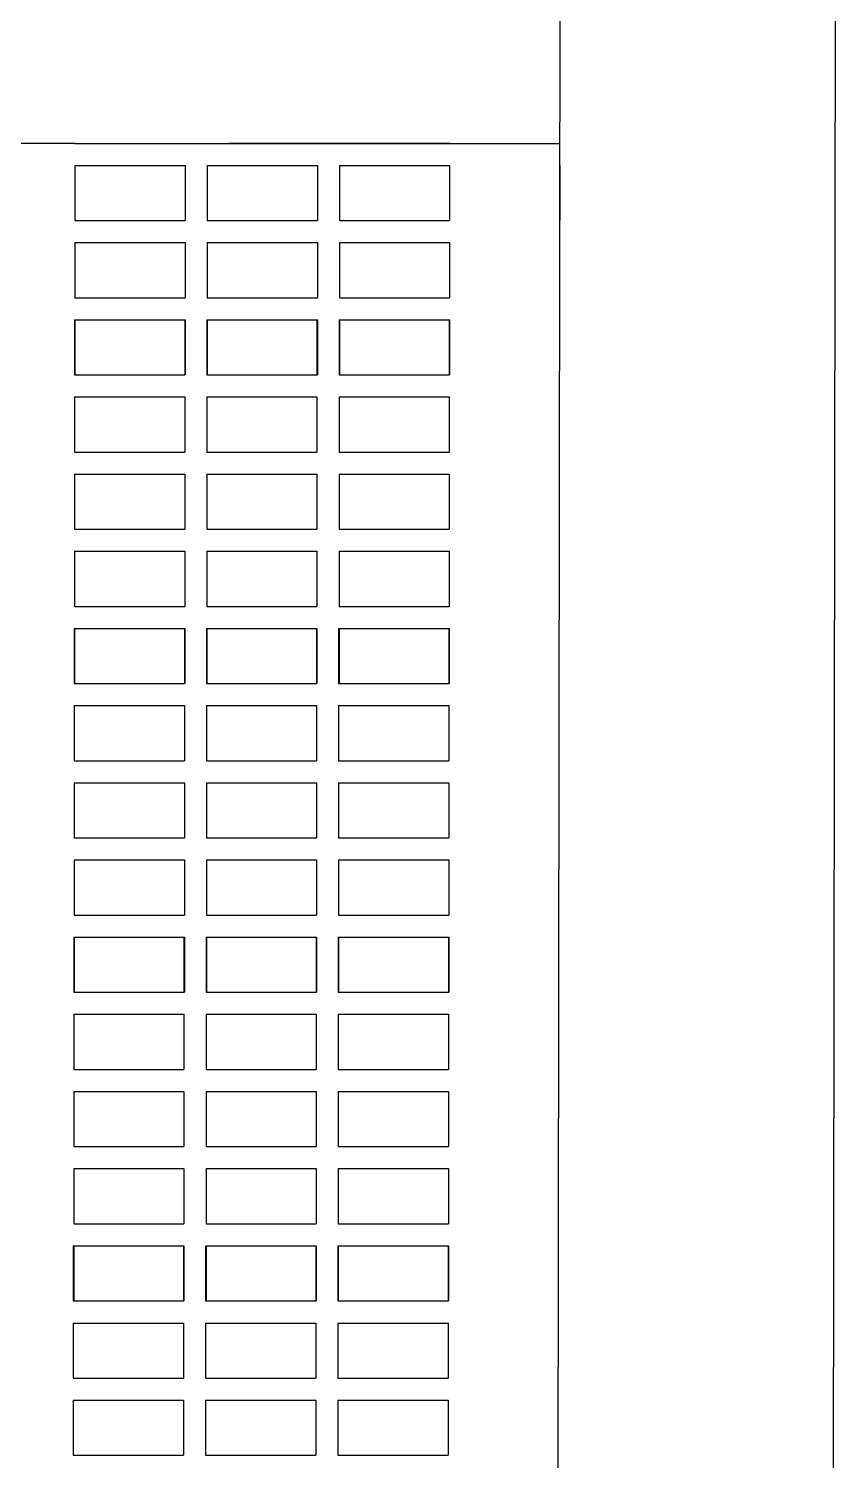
# Model space of a CAD drawing. Header units: millimetres. Extents: x 426 to 1302, y -791 to 304.
# Drawn here: x 1155 to 1301.6, y -109.2 to 150.5 of the extents above; entities that cross this region are included whole.
import ezdxf

# ---------------------------------------------------------------- set-up
doc = ezdxf.new("R2010")
doc.units = ezdxf.units.MM
doc.layers.get('0').update_dxf_attribs({"linetype": 'CONTINUOUS', "lineweight": 25, "true_color": 0x000000})

msp = doc.modelspace()

# ---------------------------------------------------------------- linework, layer by layer
for p, q in [((1250.25, -741.3), (1251.59, 253.74)), ((1300.44, -602.32), (1301.59, 253.68)), ((1163.41, 129.74), (1143.43, 129.74)), ((1163.41, 129.74), (1183.41, 129.74)), ((1183.41, 129.74), (1187.41, 129.74)), ((1187.41, 129.74), (1207.41, 129.74)), ((1187.41, 129.74), (1207.41, 129.74)), ((1187.41, 129.74), (1207.41, 129.74)), ((1231.41, 129.74), (1191.41, 129.74)), ((1231.41, 129.74), (1191.41, 129.74)), ((1207.41, 129.74), (1211.41, 129.74)), ((1211.41, 129.74), (1231.41, 129.74)), ((1231.41, 129.74), (1251.43, 129.74)), ((1163.41, 125.74), (1183.41, 125.74)), ((1163.41, 125.74), (1163.41, 115.74)), ((1163.41, 125.74), (1183.41, 125.74)), ((1163.41, 125.74), (1163.41, 115.74)), ((1183.41, 125.74), (1183.41, 115.74)), ((1183.41, 125.74), (1183.41, 115.74)), ((1187.41, 125.74), (1207.41, 125.74)), ((1187.41, 125.74), (1187.41, 115.74)), ((1187.41, 125.74), (1207.41, 125.74)), ((1187.41, 125.74), (1187.41, 115.74)), ((1207.41, 125.74), (1207.41, 115.74)), ((1207.41, 125.74), (1207.41, 115.74)), ((1211.41, 125.74), (1231.41, 125.74)), ((1211.41, 125.74), (1211.41, 115.74)), ((1211.41, 125.74), (1231.41, 125.74)), ((1211.41, 125.74), (1211.41, 115.74)), ((1231.41, 125.74), (1231.41, 115.74)), ((1231.41, 125.74), (1231.41, 115.74)), ((1251.41, 125.74), (1251.41, 115.74)), ((1163.41, 115.74), (1183.41, 115.74)), ((1163.41, 115.74), (1183.41, 115.74)), ((1187.41, 115.74), (1207.41, 115.74)), ((1187.41, 115.74), (1207.41, 115.74)), ((1211.41, 115.74), (1231.41, 115.74)), ((1211.41, 115.74), (1231.41, 115.74)), ((1163.41, 111.74), (1163.41, 101.74)), ((1163.41, 111.74), (1183.41, 111.74)), ((1183.41, 111.74), (1183.41, 101.74)), ((1187.41, 111.74), (1207.41, 111.74)), ((1187.41, 111.74), (1187.41, 101.74)), ((1207.41, 111.74), (1207.41, 101.74)), ((1211.41, 111.74), (1211.41, 101.74)), ((1211.41, 111.74), (1231.41, 111.74)), ((1231.41, 111.74), (1231.41, 101.74)), ((1163.41, 101.74), (1183.41, 101.74)), ((1187.41, 101.74), (1207.41, 101.74)), ((1211.41, 101.74), (1231.41, 101.74)), ((1163.33, 97.74), (1183.33, 97.74)), ((1163.33, 97.74), (1163.33, 87.74)), ((1163.41, 97.74), (1183.41, 97.74)), ((1163.41, 97.74), (1163.41, 87.74)), ((1183.33, 97.74), (1183.33, 87.74)), ((1183.41, 97.74), (1183.41, 87.74)), ((1187.33, 97.74), (1207.33, 97.74)), ((1187.33, 97.74), (1187.33, 87.74)), ((1187.41, 97.74), (1207.41, 97.74)), ((1187.41, 97.74), (1187.41, 87.74)), ((1207.33, 97.74), (1207.33, 87.74)), ((1207.41, 97.74), (1207.41, 87.74)), ((1211.33, 97.74), (1231.33, 97.74)), ((1211.33, 97.74), (1211.33, 87.74)), ((1211.41, 97.74), (1231.41, 97.74)), ((1211.41, 97.74), (1211.41, 87.74)), ((1231.33, 97.74), (1231.33, 87.74)), ((1231.41, 97.74), (1231.41, 87.74)), ((1163.33, 87.74), (1183.33, 87.74)), ((1163.41, 87.74), (1183.41, 87.74)), ((1187.33, 87.74), (1207.33, 87.74)), ((1187.41, 87.74), (1207.41, 87.74)), ((1211.33, 87.74), (1231.33, 87.74)), ((1211.41, 87.74), (1231.41, 87.74)), ((1163.33, 83.74), (1163.33, 73.74)), ((1163.33, 83.74), (1183.33, 83.74)), ((1183.33, 83.74), (1183.33, 73.74)), ((1187.33, 83.74), (1207.33, 83.74)), ((1187.33, 83.74), (1187.33, 73.74)), ((1207.33, 83.74), (1207.33, 73.74)), ((1211.33, 83.74), (1211.33, 73.74)), ((1211.33, 83.74), (1231.33, 83.74)), ((1231.33, 83.74), (1231.33, 73.74)), ((1163.33, 73.74), (1183.33, 73.74)), ((1187.33, 73.74), (1207.33, 73.74)), ((1211.33, 73.74), (1231.33, 73.74)), ((1163.33, 69.74), (1183.33, 69.74)), ((1163.33, 69.74), (1163.33, 59.74)), ((1163.33, 69.74), (1183.33, 69.74)), ((1163.33, 69.74), (1163.33, 59.74)), ((1183.33, 69.74), (1183.33, 59.74)), ((1183.33, 69.74), (1183.33, 59.74)), ((1187.33, 69.74), (1207.33, 69.74)), ((1187.33, 69.74), (1187.33, 59.74)), ((1187.33, 69.74), (1207.33, 69.74)), ((1187.33, 69.74), (1187.33, 59.74)), ((1207.33, 69.74), (1207.33, 59.74)), ((1207.33, 69.74), (1207.33, 59.74)), ((1211.33, 69.74), (1231.33, 69.74)), ((1211.33, 69.74), (1211.33, 59.74)), ((1211.33, 69.74), (1231.33, 69.74)), ((1211.33, 69.74), (1211.33, 59.74)), ((1231.33, 69.74), (1231.33, 59.74)), ((1231.33, 69.74), (1231.33, 59.74)), ((1163.33, 59.74), (1183.33, 59.74)), ((1163.33, 59.74), (1183.33, 59.74)), ((1187.33, 59.74), (1207.33, 59.74)), ((1187.33, 59.74), (1207.33, 59.74)), ((1211.33, 59.74), (1231.33, 59.74)), ((1211.33, 59.74), (1231.33, 59.74)), ((1163.33, 55.74), (1163.33, 45.74)), ((1163.33, 55.74), (1183.33, 55.74)), ((1183.33, 55.74), (1183.33, 45.74)), ((1187.33, 55.74), (1207.33, 55.74)), ((1187.33, 55.74), (1187.33, 45.74)), ((1207.33, 55.74), (1207.33, 45.74)), ((1211.33, 55.74), (1211.33, 45.74)), ((1211.33, 55.74), (1231.33, 55.74)), ((1231.33, 55.74), (1231.33, 45.74)), ((1163.33, 45.74), (1183.33, 45.74)), ((1187.33, 45.74), (1207.33, 45.74)), ((1211.33, 45.74), (1231.33, 45.74)), ((1163.26, 41.74), (1183.26, 41.74)), ((1163.26, 41.74), (1163.26, 31.74)), ((1163.33, 41.74), (1183.33, 41.74)), ((1163.33, 41.74), (1163.33, 31.74)), ((1183.26, 41.74), (1183.26, 31.74)), ((1183.33, 41.74), (1183.33, 31.74)), ((1187.26, 41.74), (1207.26, 41.74)), ((1187.26, 41.74), (1187.26, 31.74)), ((1187.33, 41.74), (1207.33, 41.74)), ((1187.33, 41.74), (1187.33, 31.74)), ((1207.26, 41.74), (1207.26, 31.74)), ((1207.33, 41.74), (1207.33, 31.74)), ((1211.26, 41.74), (1231.26, 41.74)), ((1211.26, 41.74), (1211.26, 31.74)), ((1211.33, 41.74), (1231.33, 41.74)), ((1211.33, 41.74), (1211.33, 31.74)), ((1231.26, 41.74), (1231.26, 31.74)), ((1231.33, 41.74), (1231.33, 31.74)), ((1163.26, 31.74), (1183.26, 31.74)), ((1163.33, 31.74), (1183.33, 31.74)), ((1187.26, 31.74), (1207.26, 31.74)), ((1187.33, 31.74), (1207.33, 31.74)), ((1211.26, 31.74), (1231.26, 31.74)), ((1211.33, 31.74), (1231.33, 31.74)), ((1163.26, 27.74), (1163.26, 17.74)), ((1163.26, 27.74), (1183.26, 27.74)), ((1183.26, 27.74), (1183.26, 17.74)), ((1187.26, 27.74), (1207.26, 27.74)), ((1187.26, 27.74), (1187.26, 17.74)), ((1207.26, 27.74), (1207.26, 17.74)), ((1211.26, 27.74), (1211.26, 17.74)), ((1211.26, 27.74), (1231.26, 27.74)), ((1231.26, 27.74), (1231.26, 17.74)), ((1163.26, 17.74), (1183.26, 17.74)), ((1187.26, 17.74), (1207.26, 17.74)), ((1211.26, 17.74), (1231.26, 17.74)), ((1163.26, 13.74), (1183.26, 13.74)), ((1163.26, 13.74), (1163.26, 3.74)), ((1163.26, 13.74), (1183.26, 13.74)), ((1163.26, 13.74), (1163.26, 3.74)), ((1183.26, 13.74), (1183.26, 3.74)), ((1183.26, 13.74), (1183.26, 3.74)), ((1187.26, 13.74), (1207.26, 13.74)), ((1187.26, 13.74), (1187.26, 3.74)), ((1187.26, 13.74), (1207.26, 13.74)), ((1187.26, 13.74), (1187.26, 3.74)), ((1207.26, 13.74), (1207.26, 3.74)), ((1207.26, 13.74), (1207.26, 3.74)), ((1211.26, 13.74), (1231.26, 13.74)), ((1211.26, 13.74), (1211.26, 3.74)), ((1211.26, 13.74), (1231.26, 13.74)), ((1211.26, 13.74), (1211.26, 3.74)), ((1231.26, 13.74), (1231.26, 3.74)), ((1231.26, 13.74), (1231.26, 3.74)), ((1163.26, 3.74), (1183.26, 3.74)), ((1163.26, 3.74), (1183.26, 3.74)), ((1187.26, 3.74), (1207.26, 3.74)), ((1187.26, 3.74), (1207.26, 3.74)), ((1211.26, 3.74), (1231.26, 3.74)), ((1211.26, 3.74), (1231.26, 3.74)), ((1163.26, -0.26), (1163.26, -10.26)), ((1163.26, -0.26), (1183.26, -0.26)), ((1183.26, -0.26), (1183.26, -10.26)), ((1187.26, -0.26), (1207.26, -0.26)), ((1187.26, -0.26), (1187.26, -10.26)), ((1207.26, -0.26), (1207.26, -10.26)), ((1211.26, -0.26), (1211.26, -10.26)), ((1211.26, -0.26), (1231.26, -0.26)), ((1231.26, -0.26), (1231.26, -10.26)), ((1163.26, -10.26), (1183.26, -10.26)), ((1187.26, -10.26), (1207.26, -10.26)), ((1211.26, -10.26), (1231.26, -10.26)), ((1163.19, -14.26), (1183.19, -14.26)), ((1163.19, -14.26), (1163.19, -24.26)), ((1163.26, -14.26), (1183.26, -14.26)), ((1163.26, -14.26), (1163.26, -24.26)), ((1183.19, -14.26), (1183.19, -24.26)), ((1183.26, -14.26), (1183.26, -24.26)), ((1187.19, -14.26), (1207.19, -14.26)), ((1187.19, -14.26), (1187.19, -24.26)), ((1187.26, -14.26), (1207.26, -14.26)), ((1187.26, -14.26), (1187.26, -24.26)), ((1207.19, -14.26), (1207.19, -24.26)), ((1207.26, -14.26), (1207.26, -24.26)), ((1211.19, -14.26), (1231.19, -14.26)), ((1211.19, -14.26), (1211.19, -24.26)), ((1211.26, -14.26), (1231.26, -14.26)), ((1211.26, -14.26), (1211.26, -24.26)), ((1231.19, -14.26), (1231.19, -24.26)), ((1231.26, -14.26), (1231.26, -24.26)), ((1163.19, -24.26), (1183.19, -24.26)), ((1163.26, -24.26), (1183.26, -24.26)), ((1187.19, -24.26), (1207.19, -24.26)), ((1187.26, -24.26), (1207.26, -24.26)), ((1211.19, -24.26), (1231.19, -24.26)), ((1211.26, -24.26), (1231.26, -24.26)), ((1163.19, -28.26), (1163.19, -38.26)), ((1163.19, -28.26), (1183.19, -28.26)), ((1183.19, -28.26), (1183.19, -38.26)), ((1187.19, -28.26), (1207.19, -28.26)), ((1187.19, -28.26), (1187.19, -38.26)), ((1207.19, -28.26), (1207.19, -38.26)), ((1211.19, -28.26), (1211.19, -38.26)), ((1211.19, -28.26), (1231.19, -28.26)), ((1231.19, -28.26), (1231.19, -38.26)), ((1163.19, -38.26), (1183.19, -38.26)), ((1187.19, -38.26), (1207.19, -38.26)), ((1211.19, -38.26), (1231.19, -38.26)), ((1163.19, -42.26), (1183.19, -42.26)), ((1163.19, -42.26), (1163.19, -52.26)), ((1163.19, -42.26), (1183.19, -42.26)), ((1163.19, -42.26), (1163.19, -52.26)), ((1183.19, -42.26), (1183.19, -52.26)), ((1183.19, -42.26), (1183.19, -52.26)), ((1187.19, -42.26), (1207.19, -42.26)), ((1187.19, -42.26), (1187.19, -52.26)), ((1187.19, -42.26), (1207.19, -42.26)), ((1187.19, -42.26), (1187.19, -52.26)), ((1207.19, -42.26), (1207.19, -52.26)), ((1207.19, -42.26), (1207.19, -52.26)), ((1211.19, -42.26), (1231.19, -42.26)), ((1211.19, -42.26), (1211.19, -52.26)), ((1211.19, -42.26), (1231.19, -42.26)), ((1211.19, -42.26), (1211.19, -52.26)), ((1231.19, -42.26), (1231.19, -52.26)), ((1231.19, -42.26), (1231.19, -52.26)), ((1163.19, -52.26), (1183.19, -52.26)), ((1163.19, -52.26), (1183.19, -52.26)), ((1187.19, -52.26), (1207.19, -52.26)), ((1187.19, -52.26), (1207.19, -52.26)), ((1211.19, -52.26), (1231.19, -52.26)), ((1211.19, -52.26), (1231.19, -52.26)), ((1163.19, -56.26), (1163.19, -66.26)), ((1163.19, -56.26), (1183.19, -56.26)), ((1183.19, -56.26), (1183.19, -66.26)), ((1187.19, -56.26), (1207.19, -56.26)), ((1187.19, -56.26), (1187.19, -66.26)), ((1207.19, -56.26), (1207.19, -66.26)), ((1211.19, -56.26), (1211.19, -66.26)), ((1211.19, -56.26), (1231.19, -56.26)), ((1231.19, -56.26), (1231.19, -66.26)), ((1163.19, -66.26), (1183.19, -66.26)), ((1187.19, -66.26), (1207.19, -66.26)), ((1211.19, -66.26), (1231.19, -66.26)), ((1163.11, -70.26), (1183.11, -70.26)), ((1163.11, -70.26), (1163.11, -80.26)), ((1163.19, -70.26), (1183.19, -70.26)), ((1163.19, -70.26), (1163.19, -80.26)), ((1183.11, -70.26), (1183.11, -80.26)), ((1183.19, -70.26), (1183.19, -80.26)), ((1187.11, -70.26), (1207.11, -70.26)), ((1187.11, -70.26), (1187.11, -80.26)), ((1187.19, -70.26), (1207.19, -70.26)), ((1187.19, -70.26), (1187.19, -80.26)), ((1207.11, -70.26), (1207.11, -80.26)), ((1207.19, -70.26), (1207.19, -80.26)), ((1211.11, -70.26), (1231.11, -70.26)), ((1211.11, -70.26), (1211.11, -80.26)), ((1211.19, -70.26), (1231.19, -70.26)), ((1211.19, -70.26), (1211.19, -80.26)), ((1231.11, -70.26), (1231.11, -80.26)), ((1231.19, -70.26), (1231.19, -80.26)), ((1163.11, -80.26), (1183.11, -80.26)), ((1163.19, -80.26), (1183.19, -80.26)), ((1187.11, -80.26), (1207.11, -80.26)), ((1187.19, -80.26), (1207.19, -80.26)), ((1211.11, -80.26), (1231.11, -80.26)), ((1211.19, -80.26), (1231.19, -80.26)), ((1163.11, -84.26), (1163.11, -94.26)), ((1163.11, -84.26), (1183.11, -84.26)), ((1183.11, -84.26), (1183.11, -94.26)), ((1187.11, -84.26), (1207.11, -84.26)), ((1187.11, -84.26), (1187.11, -94.26)), ((1207.11, -84.26), (1207.11, -94.26)), ((1211.11, -84.26), (1211.11, -94.26)), ((1211.11, -84.26), (1231.11, -84.26)), ((1231.11, -84.26), (1231.11, -94.26)), ((1163.11, -94.26), (1183.11, -94.26)), ((1187.11, -94.26), (1207.11, -94.26)), ((1211.11, -94.26), (1231.11, -94.26)), ((1163.11, -98.26), (1183.11, -98.26)), ((1163.11, -98.26), (1163.11, -108.26)), ((1163.11, -98.26), (1183.11, -98.26)), ((1163.11, -98.26), (1163.11, -108.26)), ((1183.11, -98.26), (1183.11, -108.26)), ((1183.11, -98.26), (1183.11, -108.26)), ((1187.11, -98.26), (1207.11, -98.26)), ((1187.11, -98.26), (1187.11, -108.26)), ((1187.11, -98.26), (1207.11, -98.26)), ((1187.11, -98.26), (1187.11, -108.26)), ((1207.11, -98.26), (1207.11, -108.26)), ((1207.11, -98.26), (1207.11, -108.26)), ((1211.11, -98.26), (1231.11, -98.26)), ((1211.11, -98.26), (1211.11, -108.26)), ((1211.11, -98.26), (1231.11, -98.26)), ((1211.11, -98.26), (1211.11, -108.26)), ((1231.11, -98.26), (1231.11, -108.26)), ((1231.11, -98.26), (1231.11, -108.26)), ((1163.11, -108.26), (1183.11, -108.26)), ((1163.11, -108.26), (1183.11, -108.26)), ((1187.11, -108.26), (1207.11, -108.26)), ((1187.11, -108.26), (1207.11, -108.26)), ((1211.11, -108.26), (1231.11, -108.26)), ((1211.11, -108.26), (1231.11, -108.26))]:
    msp.add_line(p, q)

doc.saveas('drawing.dxf')
